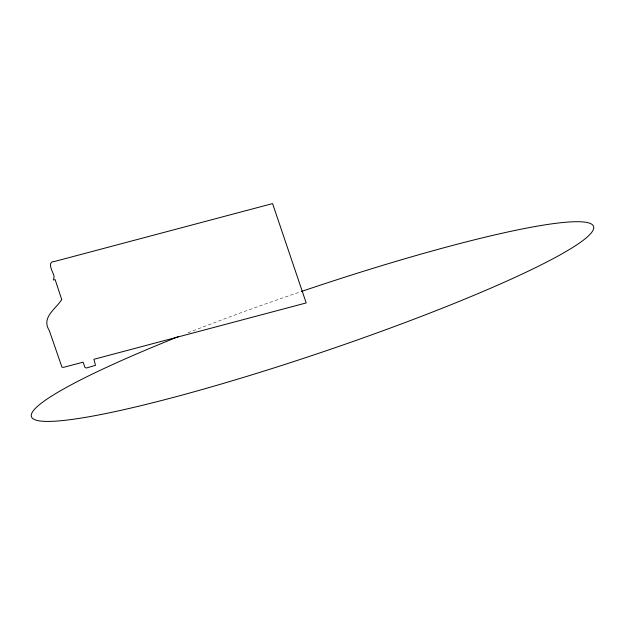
<?xml version="1.0" encoding="UTF-8"?>
<svg xmlns="http://www.w3.org/2000/svg" width="625" height="625" viewBox="0 0 625 625"><rect width="100%" height="100%" fill="white"/><g stroke="black" fill="none" stroke-linecap="round" stroke-linejoin="round"><path stroke-width="0.47" stroke-dasharray="3.12 2.34" d="M187.914 332.875A296.727 32.047 -18.7 0 1 300.352 291.844"/><path stroke-width="0.94" d="M301.242 291.539A296.727 32.047 -18.7 0 1 578.477 243.695A296.727 32.047 -18.7 0 1 130.812 408.07A296.727 32.047 -18.7 0 1 178.328 336.672M61.711 299.539C55.883 309.133 40.93 317.297 49.297 330.539L61.977 367.211L63.57 367.336L83.078 362.172L84.891 367.297L86.305 368.031L95.484 365.336L93.938 359.289L306.195 302.93L272.57 203.586L54.875 261.383C45.703 261.594 53.602 272.523 54.07 276.484L53.492 280.016L55.125 279.586L61.711 299.539"/></g></svg>
